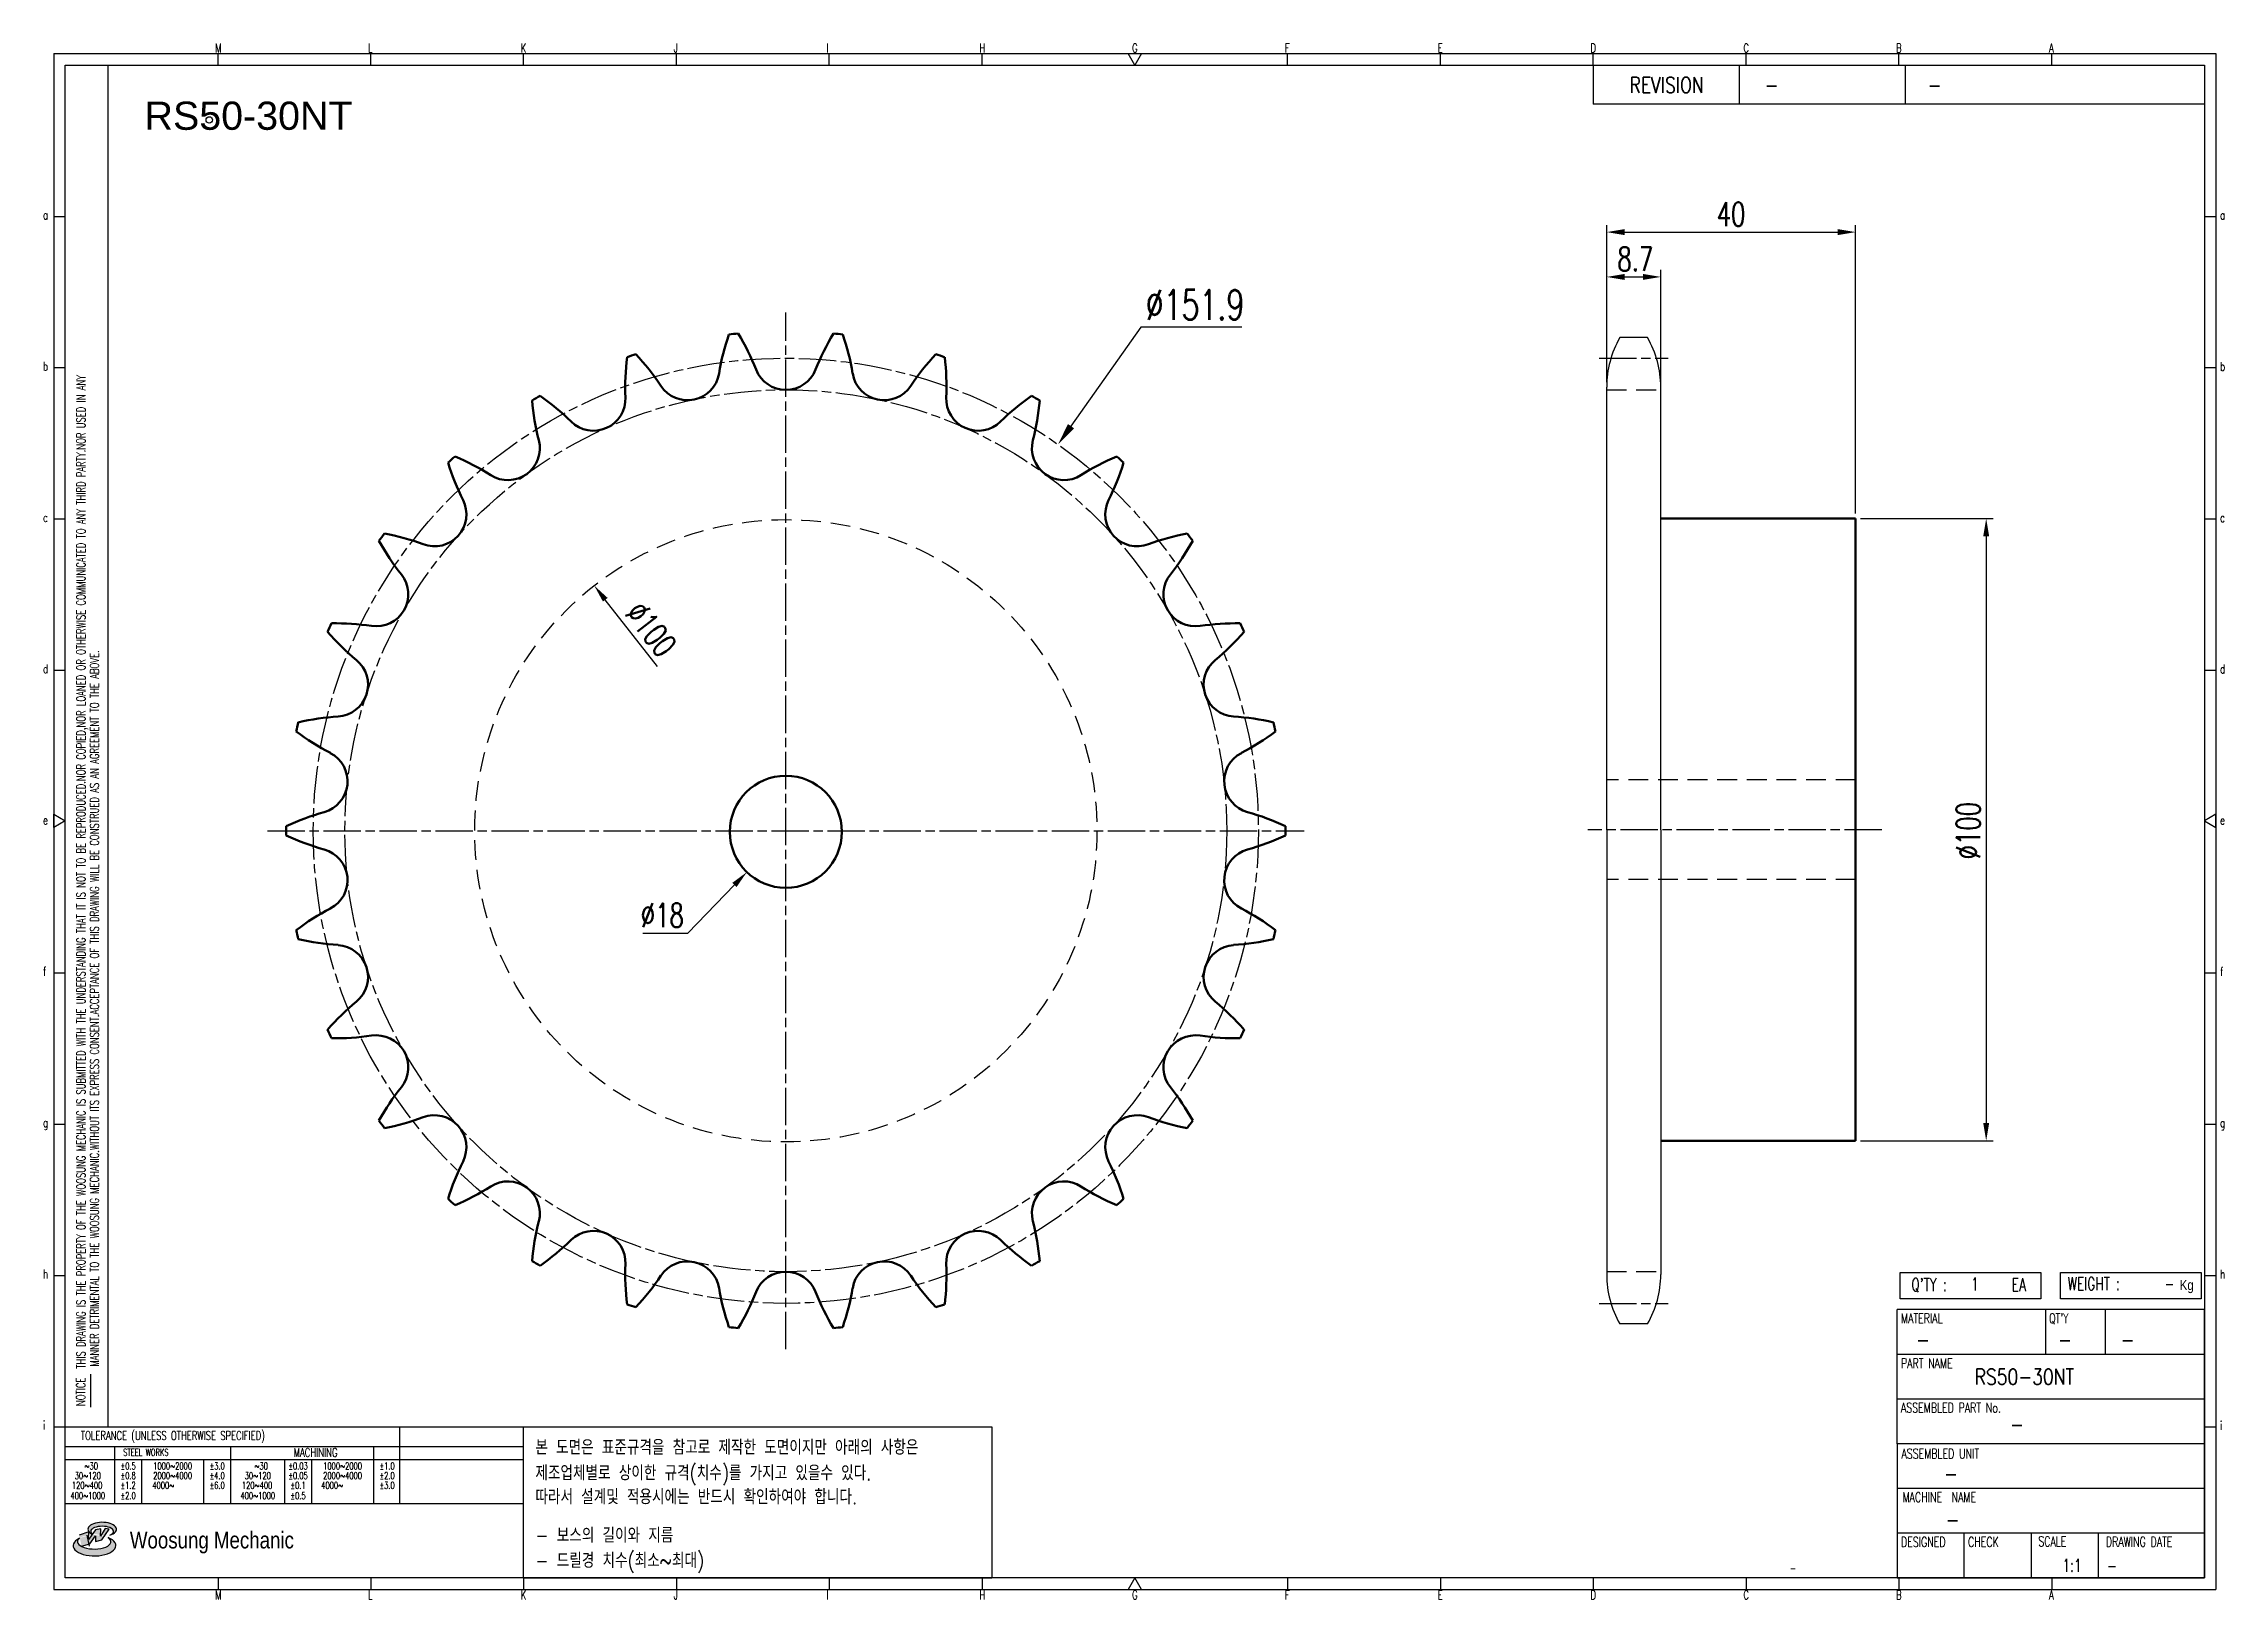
# Model space of a CAD drawing. Header units: millimetres. Extents: x 8308 to 8658, y 4750 to 5000.
import ezdxf
from ezdxf.enums import TextEntityAlignment as Align

# ---------------------------------------------------------------- set-up
doc = ezdxf.new("R2010")
doc.units = ezdxf.units.MM
for name, pattern in [('AM_ISO08W050', [18, 12, -1.5, 3, -1.5]), ('AM_ISO08W050x2', [9, 6, -0.75, 1.5, -0.75]), ('HIDDEN', [9.525, 6.35, -3.175])]:
    doc.linetypes.add(name, pattern=pattern)
for name, color, linetype, lineweight in [('20', 7, 'Continuous', 50), ('22', 30, 'AM_ISO08W050', 25), ('23', 40, 'AM_ISO08W050', 25), ('VIS', 7, 'Continuous', 50)]:
    doc.layers.add(name, color=color, linetype=linetype, lineweight=lineweight)
for name, color, linetype in [('HL', 2, 'HIDDEN'), ('S-DIM', 7, 'Continuous'), ('TITLE', 7, 'Continuous'), ('도면레이아웃', 7, 'Continuous')]:
    doc.layers.add(name, color=color, linetype=linetype)
doc.styles.add('HAN', font='ROMANS.shx', dxfattribs={"width": 0.7, "bigfont": 'whgtxt.shx'})
doc.styles.add('HKD_ST2', font='romans.shx', dxfattribs={"width": 0.7, "height": 4, "bigfont": '@extfont2.shx'})
doc.styles.add('HSG', font='SIMPLEX.shx', dxfattribs={"width": 0.7, "bigfont": 'HSG.shx'})
doc.styles.add('ROMANS', font='romans.shx', dxfattribs={"width": 0.7, "bigfont": 'whgtxt.shx'})
doc.styles.add('SLDTEXTSTYLE4', font='arial.ttf', dxfattribs={"width": 0.8})
doc.styles.get("Standard").update_dxf_attribs({"font": 'arial.ttf'})
doc.dimstyles.new('APP10', dxfattribs={"dimscale": 2, "dimtxt": 2.4, "dimasz": 1.8, "dimexe": 0.7, "dimexo": 0.5, "dimgap": 0.6, "dimtad": 1, "dimtoh": 1, "dimdec": 1, "dimrnd": 0.01, "dimzin": 9, "dimdsep": 46, "dimtxsty": 'HSG', "dimcen": 0, "dimclrd": 1, "dimclre": 1, "dimclrt": 256, "dimazin": 2, "dimtp": 1, "dimtm": 1, "dimtfac": 0.5, "dimtdec": 1, "dimtofl": 0, "dimtmove": 0, "dimatfit": 3, "dimfxl": 0, "dimtvp": 1, "dimtolj": 2, "dimlwd": -1, "dimlwe": -1, "dimarcsym": 0})
doc.dimstyles.new('APP4', dxfattribs={"dimscale": 1.6, "dimtxt": 2.4, "dimasz": 1.8, "dimexe": 0.7, "dimexo": 0.5, "dimgap": 0.6, "dimtad": 1, "dimtoh": 1, "dimdec": 1, "dimrnd": 0.01, "dimzin": 9, "dimdsep": 46, "dimtxsty": 'HSG', "dimcen": 0, "dimclrd": 1, "dimclre": 1, "dimclrt": 256, "dimazin": 2, "dimtp": 1, "dimtm": 1, "dimtfac": 0.5, "dimtdec": 1, "dimtofl": 0, "dimtmove": 0, "dimatfit": 3, "dimfxl": 0, "dimtvp": 1, "dimtolj": 2, "dimlwd": -1, "dimlwe": -1, "dimarcsym": 0})

# ---------------------------------------------------------------- blocks, each defined once
blk = doc.blocks.new('SUYWSHJH')
at = {"layer": '도면레이아웃'}
h = blk.add_hatch(color=10, dxfattribs=at)
h.paths.add_polyline_path([(1.544, 35.177), (1.554, 34.966), (1.779, 35.034), (2.054, 35.422), (1.908, 35.446), (1.728, 35.167), (1.741, 35.439), (1.547, 35.405), (1.292, 35.041), (1.295, 35.33), (0.943, 35.208), (1.03, 34.8), (1.336, 34.885)])
edge = h.paths.add_edge_path()
edge.add_ellipse((1.795, 35.421), major_axis=(-0.53, 0), ratio=0.487785, start_angle=122.36065, end_angle=403.39574)
edge.add_line((1.411, 35.244), (1.419, 35.261))
edge.add_ellipse((1.798, 35.344), major_axis=(-0.423, 0), ratio=0.444396, start_angle=131.58977, end_angle=386.19408, ccw=False)
edge = h.paths.add_edge_path()
edge.add_ellipse((1.512, 34.815), major_axis=(-0.793, 0), ratio=0.480113, start_angle=314.67633, end_angle=590.85213)
edge.add_ellipse((1.501, 34.958), major_axis=(-0.62, 0), ratio=0.43311, start_angle=331.7024, end_angle=574.42495, ccw=False)
for p, q in [((0, 90.118), (80.15, 90.118)), ((0, 90.118), (0, 33.191)), ((6.089, 89.693), (6.089, 90.118)), ((11.753, 89.693), (11.753, 90.118)), ((17.418, 89.693), (17.418, 90.118)), ((23.082, 89.693), (23.082, 90.118)), ((28.746, 89.693), (28.746, 90.118)), ((34.411, 89.693), (34.411, 90.118)), ((45.739, 89.693), (45.739, 90.118)), ((51.404, 89.693), (51.404, 90.118)), ((57.068, 89.693), (57.068, 90.118)), ((62.732, 89.693), (62.732, 90.118)), ((68.397, 89.693), (68.397, 90.118)), ((74.061, 89.693), (74.061, 90.118)), ((80.15, 90.118), (80.15, 33.191)), ((0, 84.085), (0.425, 84.085)), ((79.725, 84.085), (80.15, 84.085)), ((0, 78.478), (0.425, 78.478)), ((79.725, 78.478), (80.15, 78.478)), ((0, 72.87), (0.425, 72.87)), ((79.725, 72.87), (80.15, 72.87)), ((0, 67.262), (0.425, 67.262)), ((79.725, 67.262), (80.15, 67.262)), ((0, 56.047), (0.425, 56.047)), ((79.725, 56.047), (80.15, 56.047)), ((0, 50.439), (0.425, 50.439)), ((79.725, 50.439), (80.15, 50.439)), ((0, 44.832), (0.425, 44.832)), ((79.725, 44.832), (80.15, 44.832)), ((1.377, 39.947), (1.377, 41.174)), ((0, 39.224), (0.425, 39.224)), ((79.725, 39.224), (80.15, 39.224)), ((0, 33.191), (80.15, 33.191)), ((6.089, 33.616), (6.089, 33.191)), ((11.753, 33.616), (11.753, 33.191)), ((17.418, 33.616), (17.418, 33.191)), ((23.082, 33.616), (23.082, 33.191)), ((28.746, 33.616), (28.746, 33.191)), ((34.411, 33.616), (34.411, 33.191)), ((45.739, 33.616), (45.739, 33.191)), ((51.404, 33.616), (51.404, 33.191)), ((57.068, 33.616), (57.068, 33.191)), ((62.732, 33.616), (62.732, 33.191)), ((68.397, 33.616), (68.397, 33.191)), ((74.061, 33.616), (74.061, 33.191))]:
    blk.add_line(p, q)
at = {"color": 2}
for p, q in [((2.017, 39.224), (2.017, 89.693)), ((0.425, 39.224), (17.418, 39.224)), ((12.816, 39.224), (12.816, 36.382)), ((17.418, 33.616), (17.418, 39.224)), ((0.425, 38.487), (17.418, 38.487)), ((0.425, 38.012), (17.418, 38.012)), ((2.257, 38.487), (2.257, 36.382)), ((3.257, 38.012), (3.257, 36.382)), ((5.557, 38.012), (5.557, 36.382)), ((6.557, 38.5), (6.557, 36.382)), ((8.557, 38.012), (8.557, 36.382)), ((9.557, 38.026), (9.557, 36.382)), ((11.857, 38.487), (11.857, 36.382)), ((0.425, 36.382), (17.418, 36.382))]:
    blk.add_line(p, q, dxfattribs=at)
at = {"color": 6, "ltscale": 0.5}
for p, q in [((57.068, 89.693), (57.068, 88.246)), ((62.47, 89.693), (62.47, 88.246)), ((68.635, 89.693), (68.635, 88.246)), ((79.725, 88.246), (57.068, 88.246)), ((68.336, 38.59), (68.336, 43.563)), ((79.725, 43.563), (68.336, 43.563)), ((73.827, 43.563), (73.827, 41.905)), ((76.037, 43.563), (76.037, 41.905)), ((79.725, 38.59), (79.725, 43.563)), ((79.725, 41.905), (68.336, 41.905)), ((79.725, 40.248), (68.336, 40.248)), ((68.336, 38.59), (68.336, 33.616)), ((79.725, 38.59), (68.336, 38.59)), ((79.725, 33.616), (79.725, 38.59)), ((79.725, 36.932), (68.336, 36.932)), ((79.725, 35.274), (68.336, 35.274)), ((70.822, 33.616), (70.822, 35.274)), ((73.309, 33.616), (73.309, 35.274)), ((75.796, 33.616), (75.796, 35.274)), ((68.336, 33.616), (79.725, 33.616))]:
    blk.add_line(p, q, dxfattribs=at)
for points in [[(40.075, 89.693), (39.83, 90.118), (40.32, 90.118)], [(0.425, 89.693), (79.725, 89.693), (79.725, 33.616), (0.425, 33.616)], [(0.425, 61.679), (0, 61.433), (0, 61.924)], [(79.725, 61.679), (80.15, 61.433), (80.15, 61.924)], [(40.075, 33.616), (39.83, 33.191), (40.32, 33.191)]]:
    blk.add_lwpolyline(points, close=True)
at = {"layer": 'TITLE', "color": 20}
for p, q in [((68.449, 43.961), (68.449, 44.936)), ((68.449, 44.936), (73.654, 44.936)), ((73.654, 44.936), (73.654, 43.961)), ((74.39, 43.961), (74.39, 44.936)), ((74.39, 44.936), (79.595, 44.936)), ((79.595, 44.936), (79.595, 43.961)), ((73.654, 43.961), (68.449, 43.961)), ((79.595, 43.961), (74.39, 43.961))]:
    blk.add_line(p, q, dxfattribs=at)
at = {"layer": '도면레이아웃'}
for p, q in [((1.295, 35.33), (0.943, 35.208)), ((1.03, 34.8), (1.336, 34.885)), ((1.224, 35.208), (1.311, 34.8)), ((1.224, 35.208), (1.224, 35.208)), ((1.547, 35.405), (1.292, 35.041)), ((1.292, 35.041), (1.295, 35.33)), ((1.336, 34.885), (1.544, 35.177)), ((1.419, 35.261), (1.411, 35.244)), ((1.544, 35.177), (1.554, 34.966)), ((1.741, 35.439), (1.547, 35.405)), ((1.554, 34.966), (1.779, 35.034)), ((1.908, 35.446), (1.728, 35.167)), ((1.728, 35.167), (1.741, 35.439)), ((1.779, 35.034), (2.054, 35.422)), ((2.054, 35.422), (1.908, 35.446))]:
    blk.add_line(p, q, dxfattribs=at)
for centre, major_axis, ratio, start_param, end_param in [((1.795, 35.421), (-0.53, 0), 0.487785, 2.135596, 7.040584), ((1.512, 34.815), (-0.793, 0), 0.480113, 5.492138, 10.312315), ((1.501, 34.958), (-0.62, 0), 0.43311, 5.789299, 10.025607), ((1.798, 35.344), (-0.423, 0), 0.444396, 2.296675, 6.740358)]:
    blk.add_ellipse(centre, major_axis=major_axis, ratio=ratio, start_param=start_param, end_param=end_param, dxfattribs=at)
at = {"color": 4, "style": 'HKD_ST2', "width": 0.7}
for s, p in [('M', (5.988, 90.164)), ('L', (11.652, 90.164)), ('K', (17.316, 90.164)), ('J', (22.981, 90.164)), ('I', (28.645, 90.164)), ('H', (34.309, 90.164)), ('G', (39.974, 90.164)), ('F', (45.638, 90.164)), ('E', (51.302, 90.164)), ('D', (56.967, 90.164)), ('C', (62.631, 90.164)), ('B', (68.295, 90.164)), ('A', (73.96, 90.164)), ('a', (-0.395, 83.976)), ('a', (80.305, 83.97)), ('b', (-0.395, 78.368)), ('b', (80.305, 78.362)), ('c', (-0.395, 72.76)), ('c', (80.305, 72.754)), ('d', (-0.395, 67.153)), ('d', (80.305, 67.147)), ('e', (-0.395, 61.545)), ('e', (80.305, 61.539)), ('f', (-0.395, 55.937)), ('f', (80.305, 55.931)), ('g', (-0.395, 50.33)), ('g', (80.305, 50.324)), ('h', (-0.395, 44.722)), ('h', (80.305, 44.716)), ('i', (-0.395, 39.114)), ('i', (80.305, 39.108)), ('M', (5.988, 32.824)), ('L', (11.652, 32.824)), ('K', (17.316, 32.824)), ('J', (22.981, 32.824)), ('I', (28.645, 32.824)), ('H', (34.309, 32.824)), ('G', (39.974, 32.824)), ('F', (45.638, 32.824)), ('E', (51.302, 32.824)), ('D', (56.967, 32.824)), ('C', (62.631, 32.824)), ('B', (68.295, 32.824)), ('A', (73.96, 32.824))]:
    blk.add_text(s, height=0.326, dxfattribs=at).set_placement(p)
for s, height, style, width, p in [('REVISION', 0.5806, 'HAN', 0.8, (58.415, 88.664)), ('-', 0.581, 'HAN', 0.8, (63.426, 88.664)), ('-', 0.581, 'HAN', 0.8, (69.468, 88.664)), ("Q'TY : ", 0.4746, 'HKD_ST2', 0.7, (68.857, 44.253)), ('1', 0.475, 'HKD_ST2', 0.7, (71.071, 44.275)), ('EA', 0.4746, 'HKD_ST2', 0.7, (72.578, 44.253)), ('WEIGHT : ', 0.4746, 'HKD_ST2', 0.7, (74.65, 44.286)), ('-', 0.581, 'HAN', 0.8, (69.029, 42.157)), ('-', 0.581, 'HAN', 0.8, (74.289, 42.157)), ('-', 0.581, 'HAN', 0.8, (76.623, 42.157)), ('-', 0.581, 'HAN', 0.8, (72.515, 39.013)), ('-', 0.581, 'HAN', 0.8, (70.067, 37.189)), ('-', 0.581, 'HAN', 0.8, (70.126, 35.48)), ('1:1', 0.4746, 'HKD_ST2', 0.7, (74.458, 33.848)), ('-', 0.475, 'HKD_ST2', 0.7, (76.112, 33.837))]:
    blk.add_text(s, height=height, dxfattribs=dict(style=style, width=width)).set_placement(p)
at = {"color": 6, "style": 'HKD_ST2', "width": 0.7}
for s, p in [(' THIS DRAWING IS THE PROPERTY OF THE WOOSUNG MECHANIC IS SUBMITTED WITH THE UNDERSTANDING THAT IT IS NOT TO BE REPRODUCED.NOR COPIED,NOR LOANED OR OTHERWISE COMMUNICATED TO ANY THIRD PARTY.NOR USED IN ANY', (1.173, 41.217)), ('MANNER DETRIMENTAL TO THE WOOSUNG MECHANIC.WITHOUT ITS EXPRESS CONSENT.ACCEPTANCE OF THIS DRAWING WILL BE CONSTRUED AS AN AGREEMENT TO THE ABOVE.', (1.672, 41.447))]:
    blk.add_text(s, height=0.326266, rotation=90, dxfattribs=at).set_placement(p)
at = {"style": 'HKD_ST2', "width": 0.7}
blk.add_text('-', height=0.475, dxfattribs=at).set_placement((78.613, 44.286), align=Align.RIGHT)
at = {"color": 4, "style": 'HKD_ST2', "width": 0.7}
for s, height, p in [('MATERIAL', 0.3651, (68.474, 43.425)), ("QT'Y", 0.3651, (73.965, 43.425)), ('PART NAME', 0.3651, (68.474, 41.756)), ('ASSEMBLED PART No.', 0.36511, (68.474, 40.109)), ('ASSEMBLED UNIT', 0.36511, (68.49, 38.408)), ('MACHINE  NAME', 0.36511, (68.532, 36.794)), ('DESIGNED', 0.3651, (68.474, 35.136)), ('CHECK', 0.3651, (70.961, 35.136)), ('SCALE', 0.3651, (73.566, 35.153)), ('DRAWING DATE', 0.36511, (76.071, 35.141))]:
    blk.add_text(s, height=height, dxfattribs=at).set_placement(p, align=Align.TOP_LEFT)
at = {"style": 'HKD_ST2', "width": 0.7}
blk.add_text('NOTICE', height=0.3263, rotation=90, dxfattribs=at).set_placement((1.163, 39.988))
for s, height, style, width, p in [('TOLERANCE (UNLESS OTHERWISE SPECIFIED)', 0.32627, 'HKD_ST2', 0.7, (4.417, 38.896)), ('-', 0.326, 'ROMANS', 0.65, (64.469, 33.975))]:
    blk.add_text(s, height=height, dxfattribs=dict(style=style, width=width)).set_placement(p, align=Align.MIDDLE_CENTER)
at = {"color": 4, "style": 'HKD_ST2', "width": 0.7}
for s, height, p in [('STEEL WORKS', 0.26101, (3.416, 38.268)), ('MACHINING', 0.3263, (9.707, 38.27)), ('%%P0.5', 0.261, (2.757, 37.762)), ('%%P0.8', 0.261, (2.757, 37.411)), ('%%P3.0', 0.261, (6.057, 37.762)), ('%%P4.0', 0.261, (6.057, 37.411)), ('%%P0.03', 0.261, (9.057, 37.762)), ('%%P0.05', 0.261, (9.057, 37.411)), ('%%P1.0', 0.261, (12.357, 37.762)), ('%%P2.0', 0.261, (12.357, 37.411)), ('%%P1.2', 0.261, (2.757, 37.045)), ('%%P2.0', 0.261, (2.757, 36.67)), ('%%P6.0', 0.261, (6.057, 37.045)), ('%%P0.1', 0.261, (9.057, 37.045)), ('%%P0.5', 0.261, (9.057, 36.67)), ('%%P3.0', 0.261, (12.357, 37.045))]:
    blk.add_text(s, height=height, dxfattribs=at).set_placement(p, align=Align.MIDDLE)
for s, height, p in [('30%%126120', 0.261, (1.263, 37.411)), ('%%12630', 0.261, (1.389, 37.762)), ('2000%%1264000', 0.26101, (4.407, 37.411)), ('1000%%1262000', 0.26101, (4.407, 37.762)), ('30%%126120', 0.261, (7.563, 37.411)), ('%%12630', 0.261, (7.689, 37.762)), ('2000%%1264000', 0.26101, (10.707, 37.411)), ('1000%%1262000', 0.26101, (10.707, 37.762)), ('400%%1261000', 0.26101, (1.263, 36.67)), ('120%%126400', 0.26101, (1.237, 37.045)), ('4000%%126', 0.261, (4.061, 37.045)), ('400%%1261000', 0.26101, (7.563, 36.67)), ('120%%126400', 0.26101, (7.537, 37.045)), ('4000%%126', 0.261, (10.321, 37.045))]:
    blk.add_text(s, height=height, dxfattribs=at).set_placement(p, align=Align.MIDDLE_CENTER)
at = {"color": 1, "style": 'SLDTEXTSTYLE4', "width": 0.8}
blk.add_text('Woosung Mechanic', height=0.61957, dxfattribs=at).set_placement((2.822, 34.711))
at = {"layer": 'TITLE', "width": 0.8}
blk.add_text('Kg', height=0.3789, dxfattribs=at).set_placement((78.807, 44.286))
blk = doc.blocks.new('*D188')
at = {"layer": 'Defpoints', "color": 0, "transparency": 16777216}
for p in [(8470.83, 4935.75), (8383.35, 4811.6)]:
    blk.add_point(p, dxfattribs=at)
at = {"layer": 'S-DIM', "color": 1, "transparency": 16777216}
for p, q in [((8484.12, 4954.6), (8472.91, 4938.69)), ((8500.36, 4954.6), (8484.12, 4954.6))]:
    blk.add_line(p, q, dxfattribs=at)
blk.add_solid([(8472.42, 4939.04), (8473.4, 4938.35), (8470.83, 4935.75)], dxfattribs=at)
at = {"layer": 'S-DIM', "transparency": 16777216, "insert": (8492.84, 4958.2), "char_height": 4.8, "attachment_point": 5, "style": 'HSG'}
blk.add_mtext('\\A2;∅151.9', dxfattribs=at)
blk = doc.blocks.new('*D189')
at = {"layer": 'Defpoints', "color": 0, "transparency": 16777216}
for p in [(8567.7, 4962.68), (8559, 4944.99), (8567.7, 4944.99)]:
    blk.add_point(p, dxfattribs=at)
at = {"layer": 'S-DIM', "color": 1, "transparency": 16777216}
for p, q in [((8559, 4945.79), (8559, 4963.8)), ((8561.88, 4962.68), (8564.82, 4962.68)), ((8567.7, 4945.79), (8567.7, 4963.8))]:
    blk.add_line(p, q, dxfattribs=at)
for points in [[(8561.88, 4963.16), (8561.88, 4962.2), (8559, 4962.68)], [(8564.82, 4963.16), (8564.82, 4962.2), (8567.7, 4962.68)]]:
    blk.add_solid(points, dxfattribs=at)
at = {"layer": 'S-DIM', "transparency": 16777216, "insert": (8563.61, 4965.56), "char_height": 3.84, "attachment_point": 5, "style": 'HSG'}
blk.add_mtext('\\A2;8.7', dxfattribs=at)
blk = doc.blocks.new('*D190')
at = {"layer": 'Defpoints', "color": 0, "transparency": 16777216}
for p in [(8599, 4969.88), (8559, 4944.99), (8599, 4923.85)]:
    blk.add_point(p, dxfattribs=at)
at = {"layer": 'S-DIM', "color": 1, "transparency": 16777216}
for p, q in [((8559, 4945.79), (8559, 4971)), ((8561.88, 4969.88), (8596.12, 4969.88)), ((8599, 4924.65), (8599, 4971))]:
    blk.add_line(p, q, dxfattribs=at)
for points in [[(8561.88, 4970.36), (8561.88, 4969.4), (8559, 4969.88)], [(8596.12, 4970.36), (8596.12, 4969.4), (8599, 4969.88)]]:
    blk.add_solid(points, dxfattribs=at)
at = {"layer": 'S-DIM', "transparency": 16777216, "insert": (8579, 4972.76), "char_height": 3.84, "attachment_point": 5, "style": 'HSG'}
blk.add_mtext('\\A2;40', dxfattribs=at)
blk = doc.blocks.new('*D191')
at = {"layer": 'Defpoints', "color": 0, "transparency": 16777216}
for p in [(8599, 4923.85), (8599, 4823.85), (8619.99, 4823.85)]:
    blk.add_point(p, dxfattribs=at)
at = {"layer": 'S-DIM', "color": 1, "transparency": 16777216}
for p, q in [((8599.8, 4923.85), (8621.11, 4923.85)), ((8619.99, 4920.97), (8619.99, 4826.73)), ((8599.8, 4823.85), (8621.11, 4823.85))]:
    blk.add_line(p, q, dxfattribs=at)
for points in [[(8619.51, 4920.97), (8620.47, 4920.97), (8619.99, 4923.85)], [(8619.51, 4826.73), (8620.47, 4826.73), (8619.99, 4823.85)]]:
    blk.add_solid(points, dxfattribs=at)
at = {"layer": 'S-DIM', "transparency": 16777216, "insert": (8617.11, 4873.68), "char_height": 3.84, "attachment_point": 5, "rotation": 90, "style": 'HSG'}
blk.add_mtext('\\A2;%%c100', dxfattribs=at)
blk = doc.blocks.new('*D192')
at = {"layer": 'Defpoints', "color": 0, "transparency": 16777216}
for p in [(8396.3, 4913.07), (8457.88, 4834.28)]:
    blk.add_point(p, dxfattribs=at)
at = {"layer": 'S-DIM', "color": 1, "transparency": 16777216}
blk.add_line((8406.47, 4900.06), (8398.08, 4910.8), dxfattribs=at)
blk.add_solid([(8398.45, 4911.1), (8397.7, 4910.51), (8396.3, 4913.07)], dxfattribs=at)
at = {"layer": 'S-DIM', "transparency": 16777216, "insert": (8405.43, 4906.07), "char_height": 3.84, "attachment_point": 5, "rotation": 308.0109, "style": 'HSG'}
blk.add_mtext('\\A2;∅100', dxfattribs=at)
blk = doc.blocks.new('*D193')
at = {"layer": 'Defpoints', "color": 0, "transparency": 16777216}
for p in [(8433.35, 4879.97), (8420.83, 4867.04)]:
    blk.add_point(p, dxfattribs=at)
at = {"layer": 'S-DIM', "color": 1, "transparency": 16777216}
for p, q in [((8411.34, 4857.23), (8418.83, 4864.97)), ((8404.1, 4857.23), (8411.34, 4857.23))]:
    blk.add_line(p, q, dxfattribs=at)
blk.add_solid([(8418.48, 4865.3), (8419.17, 4864.64), (8420.83, 4867.04)], dxfattribs=at)
at = {"layer": 'S-DIM', "transparency": 16777216, "insert": (8407.24, 4860.11), "char_height": 3.84, "attachment_point": 5, "style": 'HSG'}
blk.add_mtext('\\A2;∅18', dxfattribs=at)

msp = doc.modelspace()

# ---------------------------------------------------------------- linework, layer by layer
for p, q in [((8565.57, 4952.92), (8561.13, 4952.92)), ((8559, 4873.85), (8559, 4944.99)), ((8567.7, 4873.85), (8567.7, 4944.99)), ((8559, 4873.85), (8559, 4802.37)), ((8567.7, 4873.85), (8567.7, 4802.37)), ((8565.57, 4794.43), (8561.13, 4794.43))]:
    msp.add_line(p, q)
at = {"color": 4}
msp.add_lwpolyline([(8384.95, 4777.91), (8460.21, 4777.91), (8460.21, 4753.6), (8384.95, 4753.6)], close=True, dxfattribs=at)
msp.add_circle((8334.44, 4987.9), 0.524)
for centre, start, end in [((8574.87, 4944.99), 150, 180), ((8551.82, 4944.99), 0, 30), ((8574.87, 4802.37), 180, 210), ((8551.82, 4802.37), 330, 0)]:
    msp.add_arc(centre, 15.87, start, end)
at = {"layer": '20'}
for centre, radius, start, end in [((8454.83, 4940.72), 39.01, 160.9716, 170.5), ((8427.09, 4873.68), 80.28, 95.4619, 96.5381), ((8386.02, 4933.48), 39.01, 21.5, 31.0284), ((8468.17, 4933.48), 39.01, 148.9716, 158.5), ((8427.09, 4873.68), 80.28, 83.4619, 84.5381), ((8399.35, 4940.72), 39.01, 9.5, 19.0284), ((8440.29, 4945.02), 39.01, 172.9716, 182.5), ((8427.09, 4873.68), 80.28, 107.4619, 108.5381), ((8374.48, 4923.64), 39.01, 33.5, 43.0284), ((8479.7, 4923.64), 39.01, 136.9716, 146.5), ((8427.09, 4873.68), 80.28, 71.4619, 72.5381), ((8413.9, 4945.02), 39.01, 357.5, 7.0284), ((8411.29, 4948), 5.13, 213.5, 350.5), ((8427.09, 4949.66), 5.13, 201.5, 338.5), ((8442.89, 4948), 5.13, 189.5, 326.5), ((8427.09, 4873.68), 80.28, 119.4619, 120.5381), ((8425.17, 4946.2), 39.01, 184.9716, 194.5), ((8365.24, 4911.61), 39.01, 45.5, 55.0284), ((8396.19, 4943.09), 5.13, 225.5, 2.5), ((8458, 4943.09), 5.13, 177.5, 314.5), ((8488.94, 4911.61), 39.01, 124.9716, 134.5), ((8427.09, 4873.68), 80.28, 59.4619, 60.5381), ((8429.02, 4946.2), 39.01, 345.5, 355.0284), ((8382.43, 4935.15), 5.13, 237.5, 14.5), ((8471.76, 4935.15), 5.13, 165.5, 302.5), ((8427.09, 4873.68), 80.28, 131.4619, 132.5381), ((8410.13, 4944.22), 39.01, 196.9716, 206.5), ((8358.71, 4897.92), 39.01, 57.5, 67.0284), ((8495.48, 4897.92), 39.01, 112.9716, 122.5), ((8444.05, 4944.22), 39.01, 333.5, 343.0284), ((8427.09, 4873.68), 80.28, 47.4619, 48.5381), ((8370.62, 4924.52), 5.13, 249.5, 26.5), ((8483.56, 4924.52), 5.13, 153.5, 290.5), ((8427.09, 4873.68), 80.28, 143.4619, 144.5381), ((8355.16, 4883.17), 39.01, 69.5, 79.0284), ((8499.02, 4883.17), 39.01, 100.9716, 110.5), ((8427.09, 4873.68), 80.28, 35.4619, 36.5381), ((8395.83, 4939.15), 39.01, 208.9716, 218.5), ((8458.35, 4939.15), 39.01, 321.5, 331.0284), ((8361.29, 4911.67), 5.13, 261.5, 38.5), ((8492.9, 4911.67), 5.13, 141.5, 278.5), ((8427.09, 4873.68), 80.28, 155.4619, 156.5381), ((8354.76, 4868.01), 39.01, 81.5, 91.0284), ((8499.42, 4868.01), 39.01, 88.9716, 98.5), ((8427.09, 4873.68), 80.28, 23.4619, 24.5381), ((8382.9, 4931.22), 39.01, 220.9716, 230.5), ((8471.28, 4931.22), 39.01, 309.5, 319.0284), ((8354.82, 4897.16), 5.13, 273.5, 50.5), ((8499.36, 4897.16), 5.13, 129.5, 266.5), ((8427.09, 4873.68), 80.28, 167.4619, 168.5381), ((8371.91, 4920.78), 39.01, 232.9716, 242.5), ((8357.52, 4853.09), 39.01, 93.5, 103.0284), ((8496.67, 4853.09), 39.01, 76.9716, 86.5), ((8482.28, 4920.78), 39.01, 297.5, 307.0284), ((8427.09, 4873.68), 80.28, 11.4619, 12.5381), ((8351.52, 4881.62), 5.13, 285.5, 62.5), ((8502.66, 4881.62), 5.13, 117.5, 254.5), ((8363.32, 4839.08), 39.01, 105.5, 115.0284), ((8490.87, 4839.08), 39.01, 64.9716, 74.5), ((8427.09, 4873.68), 80.28, 179.4619, 180.5381), ((8363.32, 4908.27), 39.01, 244.9716, 254.5), ((8490.87, 4908.27), 39.01, 285.5, 295.0284), ((8427.09, 4873.68), 80.28, 359.4619, 0.5381), ((8351.52, 4865.73), 5.13, 297.5, 74.5), ((8502.66, 4865.73), 5.13, 105.5, 242.5), ((8371.91, 4826.58), 39.01, 117.5, 127.0284), ((8482.28, 4826.58), 39.01, 52.9716, 62.5), ((8427.09, 4873.68), 80.28, 191.4619, 192.5381), ((8427.09, 4873.68), 80.28, 347.4619, 348.5381), ((8357.52, 4894.26), 39.01, 256.9716, 266.5), ((8354.82, 4850.19), 5.13, 309.5, 86.5), ((8499.36, 4850.19), 5.13, 93.5, 230.5), ((8496.67, 4894.26), 39.01, 273.5, 283.0284), ((8382.9, 4816.13), 39.01, 129.5, 139.0284), ((8471.28, 4816.13), 39.01, 40.9716, 50.5), ((8427.09, 4873.68), 80.28, 203.4619, 204.5381), ((8354.76, 4879.34), 39.01, 268.9716, 278.5), ((8361.29, 4835.68), 5.13, 321.5, 98.5), ((8492.9, 4835.68), 5.13, 81.5, 218.5), ((8499.42, 4879.34), 39.01, 261.5, 271.0284), ((8427.09, 4873.68), 80.28, 335.4619, 336.5381), ((8395.83, 4808.2), 39.01, 141.5, 151.0284), ((8458.35, 4808.2), 39.01, 28.9716, 38.5), ((8427.09, 4873.68), 80.28, 215.4619, 216.5381), ((8355.16, 4864.18), 39.01, 280.9716, 290.5), ((8370.62, 4822.83), 5.13, 333.5, 110.5), ((8483.56, 4822.83), 5.13, 69.5, 206.5), ((8499.02, 4864.18), 39.01, 249.5, 259.0284), ((8427.09, 4873.68), 80.28, 323.4619, 324.5381), ((8410.13, 4803.13), 39.01, 153.5, 163.0284), ((8444.05, 4803.13), 39.01, 16.9716, 26.5), ((8358.71, 4849.43), 39.01, 292.9716, 302.5), ((8382.43, 4812.2), 5.13, 345.5, 122.5), ((8471.76, 4812.2), 5.13, 57.5, 194.5), ((8495.48, 4849.43), 39.01, 237.5, 247.0284), ((8427.09, 4873.68), 80.28, 227.4619, 228.5381), ((8427.09, 4873.68), 80.28, 311.4619, 312.5381), ((8425.17, 4801.15), 39.01, 165.5, 175.0284), ((8396.19, 4804.26), 5.13, 357.5, 134.5), ((8458, 4804.26), 5.13, 45.5, 182.5), ((8429.02, 4801.15), 39.01, 4.9716, 14.5), ((8365.24, 4835.75), 39.01, 304.9716, 314.5), ((8488.94, 4835.75), 39.01, 225.5, 235.0284), ((8427.09, 4873.68), 80.28, 239.4619, 240.5381), ((8440.29, 4802.33), 39.01, 177.5, 187.0284), ((8374.48, 4823.72), 39.01, 316.9716, 326.5), ((8411.29, 4799.35), 5.13, 9.5, 146.5), ((8427.09, 4797.69), 5.13, 21.5, 158.5), ((8442.89, 4799.35), 5.13, 33.5, 170.5), ((8479.7, 4823.72), 39.01, 213.5, 223.0284), ((8413.9, 4802.33), 39.01, 352.9716, 2.5), ((8427.09, 4873.68), 80.28, 299.4619, 300.5381), ((8454.83, 4806.64), 39.01, 189.5, 199.0284), ((8386.02, 4813.87), 39.01, 328.9716, 338.5), ((8468.17, 4813.87), 39.01, 201.5, 211.0284), ((8399.35, 4806.64), 39.01, 340.9716, 350.5), ((8427.09, 4873.68), 80.28, 251.4619, 252.5381), ((8427.09, 4873.68), 80.28, 287.4619, 288.5381), ((8427.09, 4873.68), 80.28, 263.4619, 264.5381), ((8427.09, 4873.68), 80.28, 275.4619, 276.5381)]:
    msp.add_arc(centre, radius, start, end, dxfattribs=at)
at = {"layer": '22', "linetype": 'AM_ISO08W050x2'}
for p, q in [((8557.82, 4949.61), (8568.88, 4949.61)), ((8557.82, 4797.74), (8568.88, 4797.74))]:
    msp.add_line(p, q, dxfattribs=at)
at = {"layer": '23', "color": 4, "linetype": 'AM_ISO08W050x2'}
for p, q in [((8427.09, 4790.39), (8427.09, 4956.96)), ((8343.81, 4873.68), (8510.38, 4873.68)), ((8603.22, 4873.85), (8555.97, 4873.85))]:
    msp.add_line(p, q, dxfattribs=at)
for radius in [75.94, 70.86]:
    msp.add_circle((8427.09, 4873.68), radius, dxfattribs=at)
at = {"layer": 'HL', "ltscale": 0.5}
for p, q in [((8559, 4944.53), (8567.7, 4944.53)), ((8599, 4881.85), (8559, 4881.85)), ((8599, 4865.85), (8559, 4865.85)), ((8559, 4802.83), (8567.7, 4802.83))]:
    msp.add_line(p, q, dxfattribs=at)
msp.add_circle((8427.09, 4873.68), 50, dxfattribs=at)
at = {"layer": 'VIS'}
for p, q in [((8599, 4923.85), (8567.7, 4923.85)), ((8599, 4923.85), (8599, 4823.85)), ((8599, 4823.85), (8567.7, 4823.85))]:
    msp.add_line(p, q, dxfattribs=at)
msp.add_circle((8427.09, 4873.51), 9, dxfattribs=at)

# ---------------------------------------------------------------- block references
at = {"xscale": 4.335323395457954, "yscale": 4.335323395457954, "zscale": 4.335323395457954}
msp.add_blockref('SUYWSHJH', (8309.44, 4607.87), dxfattribs=at)

# ---------------------------------------------------------------- texts
at = {"color": 2}
msp.add_text('RS50-30NT', height=4.53, dxfattribs=at).set_placement((8324.04, 4986.32))
at = {"style": 'HAN', "width": 0.8}
msp.add_text('RS50-30NT', height=2.517, dxfattribs=at).set_placement((8618.15, 4784.68))
at = {"color": 4, "style": 'HAN', "width": 0.8}
for s, p in [('본 도면은 표준규격을 참고로 제작한 도면이지만 아래의 사항은', (8386.84, 4773.41)), ('제조업체별로 상이한 규격(치수)를 가지고 있을수 있다.', (8386.84, 4769.29)), ('따라서 설계및 적용시에는 반드시 확인하여야 합니다.', (8386.84, 4765.45)), ('- 보스의 길이와 지름', (8386.84, 4759.28)), ('- 드릴경 치수(최소~최대)', (8386.84, 4755.22))]:
    msp.add_text(s, height=2.3817, dxfattribs=at).set_placement(p)

# ---------------------------------------------------------------- dimensions: what is measured, and where the dimension line sits
at = {"layer": 'S-DIM', "color": 3}
dim = msp.add_linear_dim(base=(8599, 4969.88), p1=(8559, 4944.99), p2=(8599, 4923.85), dimstyle='APP4', dxfattribs=at)
dim.commit()
dim.dimension.update_dxf_attribs({"geometry": '*D190', "text_midpoint": (8579, 4972.76)})
dim = msp.add_linear_dim(base=(8567.7, 4962.68), p1=(8559, 4944.99), p2=(8567.7, 4944.99), dimstyle='APP4', dxfattribs=at)
dim.commit()
dim.dimension.update_dxf_attribs({"geometry": '*D189', "text_midpoint": (8563.61, 4962.68), "dimtype": 160})
for p1, p2, dimstyle, picture, middle in [((8383.35, 4811.6), (8470.83, 4935.75), 'APP10', '*D188', (8492.84, 4954.6)), ((8457.88, 4834.28), (8396.3, 4913.07), 'APP4', '*D192', (8403.16, 4904.3)), ((8433.35, 4879.97), (8420.83, 4867.04), 'APP4', '*D193', (8407.24, 4857.23))]:
    dim = msp.add_diameter_dim_2p(p1=p1, p2=p2, dimstyle=dimstyle, dxfattribs=at)
    dim.commit()
    dim.dimension.update_dxf_attribs({"geometry": picture, "text_midpoint": middle, "dimtype": 163})
dim = msp.add_linear_dim(base=(8619.99, 4823.85), p1=(8599, 4923.85), p2=(8599, 4823.85), angle=90, text='%%c<>', dimstyle='APP4', dxfattribs=at)
dim.commit()
dim.dimension.update_dxf_attribs({"geometry": '*D191', "text_midpoint": (8619.99, 4873.68), "dimtype": 160})

doc.saveas('drawing.dxf')
